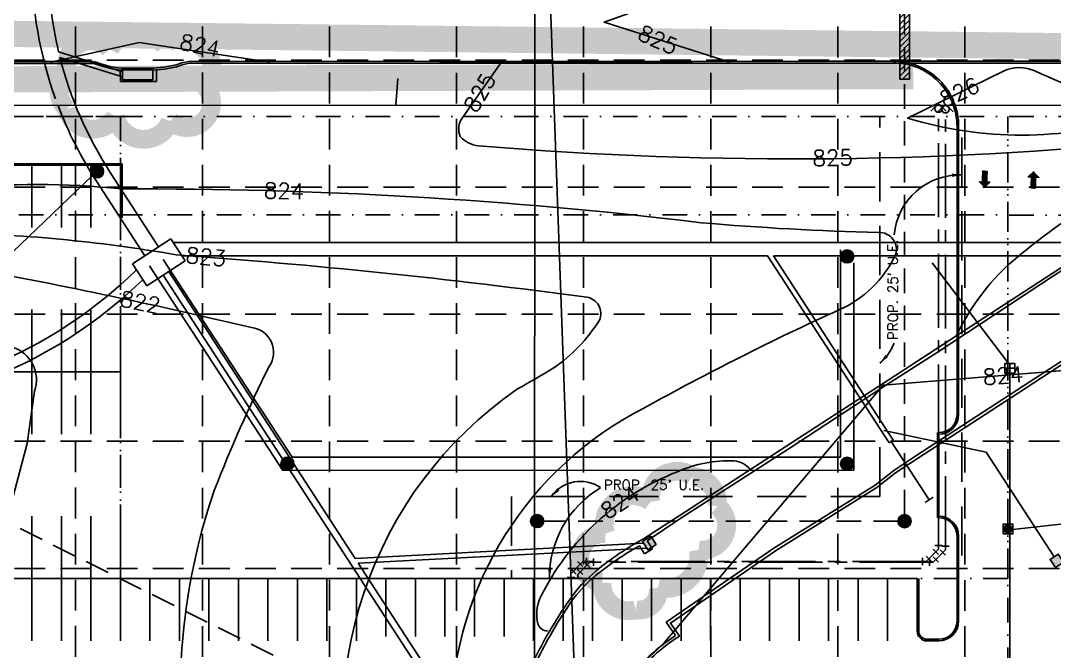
# Model space of a CAD drawing. Header units: inches. Extents: x -105549 to 5741, y -35602 to 5776.
# Drawn here: x 4793 to 5108.3, y 4741.6 to 4933.9 of the extents above; entities that cross this region are included whole.
import ezdxf

# ---------------------------------------------------------------- set-up
doc = ezdxf.new("R2010")
doc.units = ezdxf.units.IN
doc.header["$LTSCALE"] = 30
doc.header["$MEASUREMENT"] = 0
for name, pattern in [('CENTER2', [1.125, 0.75, -0.125, 0.125, -0.125]), ('DASHDOT2', [0.5, 0.25, -0.125, 0, -0.125]), ('DASHED', [0.75, 0.5, -0.25]), ('DASHED2', [0.375, 0.25, -0.125]), ('HIDDEN', [0.375, 0.25, -0.125])]:
    doc.linetypes.add(name, pattern=pattern)
for name, color, linetype in [('A-SITE-CURB', 2, 'Continuous'), ('A-SITE-CURB-INNER', 7, 'Continuous'), ('A-SITE-PKSTRIPE', 7, 'Continuous'), ('A-SITE-PROPERTY', 6, 'DASHDOT2'), ('C-BLDG-OTLN', 8, 'Continuous'), ('CONC', 2, 'Continuous'), ('GRID', 254, 'HIDDEN'), ('HATCH', 8, 'Continuous'), ('INLET PROTECTION', 5, 'Continuous'), ('LEGEND', 7, 'Continuous'), ('LIMITS OF DISTURBANCE', 1, 'DASHED'), ('PR-BORE', 8, 'Continuous'), ('PR-SAN', 3, 'DASHED2'), ('PR-SAN-MH', 3, 'DASHED2'), ('PR-STM', 4, 'Continuous'), ('PR-STORM', 3, 'Continuous'), ('PR-STORM-MH', 3, 'Continuous'), ('PR-UTIL-ESMT', 6, 'DASHED'), ('PR-WATER', 3, 'CENTER2'), ('SEWERLINE', 253, 'DASHED2'), ('SILT FENCE', 200, 'Continuous'), ('WATERLINE', 92, 'CENTER2'), ('x37001pst$0$p-stm', 5, 'Continuous'), ('x37001pst$0$P-STM-INLET', 4, 'Continuous'), ('x37001pto$0$P-CONT-LAND', 1, 'Continuous'), ('x37001pto$0$P-CONT-MJR', 1, 'Continuous'), ('x37001pto$0$P-CONT-MNR', 1, 'Continuous'), ('x37001pto$0$P-CONT-TXT', 1, 'Continuous')]:
    doc.layers.add(name, color=color, linetype=linetype)
doc.styles.add('GNOTE', font='a.shx', dxfattribs={"height": 4.5, "bigfont": 'bigfont.shx'})
doc.styles.add('x37001pto$0$L80', font='simplex', dxfattribs={"height": 4.8})

# ---------------------------------------------------------------- blocks, each defined once
blk = doc.blocks.new('TS&V')
at = {"layer": 'PR-WATER'}
for p, q in [((0.098, 0.078), (0.161, 0.016)), ((0.161, -0.016), (0.161, 0.016)), ((0.098, -0.078), (0.161, -0.016))]:
    blk.add_line(p, q, dxfattribs=at)
at = {"layer": 'PR-WATER', "linetype": 'Continuous'}
blk.add_circle((0.123, 0), 0.0375, dxfattribs=at)
blk = doc.blocks.new('ARR')
at = {"color": 2}
blk.add_solid([(0.1, -0.017), (0.1, 0.017), (0, 0)], dxfattribs=at)

msp = doc.modelspace()

# ---------------------------------------------------------------- hatches: boundary and pattern name
at = {"layer": 'C-BLDG-OTLN'}
h = msp.add_hatch(dxfattribs=at)
h.set_pattern_fill('LINE', scale=0.333333, angle=43.6742, style=0)
h.set_pattern_definition([(43.674199, (4870.022115, 4645.626965), (-0.0287731993, 0.030136591), [])])
h.paths.add_polyline_path([(5087.86, 4888.02), (5086.36, 4888.06), (5086.28, 4884.77), (5085.28, 4884.79), (5086.99, 4883), (5088.78, 4884.71), (5087.78, 4884.74)])
h = msp.add_hatch(dxfattribs=at)
h.set_pattern_fill('LINE', scale=0.333333, angle=223.6742, style=0)
h.set_pattern_definition([(223.674199, (5318.951267, 5125.249574), (0.0287731993, -0.030136591), [])])
h.paths.add_polyline_path([(5101.12, 4882.85), (5102.62, 4882.82), (5102.69, 4886.11), (5103.69, 4886.08), (5101.98, 4887.87), (5100.19, 4886.16), (5101.19, 4886.14)])
at = {"layer": 'HATCH'}
h = msp.add_hatch(dxfattribs=at)
h.set_pattern_fill('ANSI31', scale=10, style=0)
h.set_pattern_definition([(45, (0, -264.3737), (-0.88388348, 0.88388348), [])])
h.paths.add_polyline_path([(5061.11, 4952.92), (5064.1, 4952.92), (5064.1, 4916.07), (5061.11, 4916.07)])
at = {"layer": 'PR-SAN-MH'}
h = msp.add_hatch(dxfattribs=at)
h.set_pattern_fill('ANSI31', color=8, scale=2.5, style=0)
h.set_pattern_definition([(45, (286.13528, -326.34136), (-0.220970869, 0.220970869), [])])
edge = h.paths.add_edge_path()
edge.add_arc((4950.54, 4781.3), 2, 0, 360)
h = msp.add_hatch(dxfattribs=at)
h.set_pattern_fill('ANSI31', color=8, scale=2.5, style=0)
h.set_pattern_definition([(45, (398.192, -326.34616), (-0.220970869, 0.220970869), [])])
edge = h.paths.add_edge_path()
edge.add_arc((5062.6, 4781.29), 2, 0, 360)
at = {"layer": 'PR-STORM', "ltscale": 0.1}
h = msp.add_hatch(dxfattribs=at)
h.set_pattern_fill('ANSI31', color=1, scale=0.1, style=0)
h.set_pattern_definition([(45, (0, -264.373747), (-0.008838834765, 0.008838834765), [])])
edge = h.paths.add_edge_path()
edge.add_arc((5094.13, 4778.89), 1.2, 0, 360)
at = {"layer": 'PR-STORM-MH'}
h = msp.add_hatch(dxfattribs=at)
h.set_pattern_fill('ANSI31', color=8, scale=2.5, style=0)
h.set_pattern_definition([(45, (151.92128, -219.6976), (-0.220970869, 0.220970869), [])])
edge = h.paths.add_edge_path()
edge.add_arc((4816.33, 4887.94), 2, 0, 360)
h = msp.add_hatch(dxfattribs=at)
h.set_pattern_fill('ANSI31', color=8, scale=2.5, style=0)
h.set_pattern_definition([(45, (380.69584, -245.6157), (-0.220970869, 0.220970869), [])])
edge = h.paths.add_edge_path()
edge.add_arc((5045.1, 4862.02), 2, 0, 360)
h = msp.add_hatch(dxfattribs=at)
h.set_pattern_fill('ANSI31', color=8, scale=2.5, style=0)
h.set_pattern_definition([(45, (209.97556, -308.8381), (-0.220970869, 0.220970869), [])])
edge = h.paths.add_edge_path()
edge.add_arc((4874.38, 4798.8), 2, 0, 360)
h = msp.add_hatch(dxfattribs=at)
h.set_pattern_fill('ANSI31', color=8, scale=2.5, style=0)
h.set_pattern_definition([(45, (380.69282, -308.8454), (-0.220970869, 0.220970869), [])])
edge = h.paths.add_edge_path()
edge.add_arc((5045.1, 4798.79), 2, 0, 360)
at = {"layer": 'x37001pst$0$P-STM-INLET'}
for points in [[(4824.05, 4919.21), (4833.38, 4919.21), (4833.38, 4915.88), (4824.05, 4915.88)], [(4983.48, 4773.81), (4984.3, 4772.55), (4986.81, 4774.19), (4985.18, 4776.7), (4982.66, 4775.07)], [(5107.78, 4768.36), (5108.6, 4767.1), (5111.11, 4768.74), (5109.48, 4771.25), (5106.96, 4769.62)]]:
    msp.add_hatch(color=5, dxfattribs=at).paths.add_polyline_path(points)

# ---------------------------------------------------------------- linework, layer by layer
at = {"layer": 'A-SITE-CURB', "color": 7}
for p, q in [((5079.1, 4813.77), (5079.1, 4901.58)), ((4823.45, 4889.78), (4760.45, 4889.79)), ((4823.45, 4873.78), (4823.45, 4889.78)), ((5073.1, 4782.77), (5073.1, 4807.77)), ((5079.1, 4763.79), (5079.1, 4776.77)), ((5066.44, 4763.79), (5066.44, 4747.77)), ((5079.1, 4750.77), (5079.1, 4763.79)), ((5069.44, 4744.77), (5073.1, 4744.77))]:
    msp.add_line(p, q, dxfattribs=at)
for centre, radius, start, end in [((5059.1, 4901.58), 20, 359.99, 89.9973), ((5073.1, 4813.77), 6, 269.9973, 359.9973), ((5073.1, 4776.77), 6, 359.9973, 89.9973), ((5073.1, 4750.77), 6, 269.9973, 359.9973), ((5069.44, 4747.77), 3, 179.9973, 269.9973)]:
    msp.add_arc(centre, radius, start, end, dxfattribs=at)
at = {"layer": 'A-SITE-CURB-INNER', "color": 7, "linetype": 'ByBlock'}
for p, q in [((5078.6, 4813.77), (5078.6, 4901.58)), ((4823.95, 4890.28), (4759.95, 4890.29)), ((4823.95, 4873.78), (4823.95, 4890.28)), ((5078.6, 4763.79), (5078.6, 4776.77)), ((5066.94, 4763.79), (5066.94, 4747.77)), ((5078.6, 4750.77), (5078.6, 4763.79)), ((5069.44, 4745.27), (5073.1, 4745.27))]:
    msp.add_line(p, q, dxfattribs=at)
at = {"layer": 'A-SITE-CURB-INNER', "color": 7}
msp.add_line((5072.6, 4782.27), (5072.6, 4808.27), dxfattribs=at)
at = {"layer": 'A-SITE-CURB-INNER', "color": 7, "linetype": 'ByBlock'}
for centre, radius, start, end in [((5059.1, 4901.58), 19.5, 359.99, 89.9973), ((5073.1, 4813.77), 5.5, 269.9973, 359.9973), ((5073.1, 4776.77), 5.5, 359.9973, 89.9973), ((5073.1, 4750.77), 5.5, 269.9973, 359.9973), ((5069.44, 4747.77), 2.5, 179.9973, 269.9973)]:
    msp.add_arc(centre, radius, start, end, dxfattribs=at)
at = {"layer": 'A-SITE-PKSTRIPE', "color": 7, "linetype": 'DASHDOT2'}
msp.add_line((5094.09, 4584.28), (5094.1, 4904.63), dxfattribs=at)
at = {"layer": 'A-SITE-PKSTRIPE', "color": 7}
for p, q in [((4796.45, 4889.79), (4796.45, 4870.79)), ((4805.45, 4889.79), (4805.45, 4870.79)), ((4814.45, 4889.79), (4814.45, 4870.79)), ((4796.45, 4845.79), (4796.45, 4807.79)), ((4805.45, 4845.79), (4805.45, 4807.79)), ((4814.45, 4845.79), (4814.45, 4807.79)), ((4823.45, 4845.78), (4823.45, 4807.78)), ((4787.45, 4826.79), (4823.45, 4826.78)), ((4796.45, 4782.79), (4796.44, 4744.79)), ((4805.45, 4782.79), (4805.44, 4744.79)), ((4814.45, 4782.79), (4814.44, 4744.79)), ((4823.45, 4782.78), (4823.44, 4744.78)), ((4742.44, 4763.79), (5066.44, 4763.77)), ((4832.44, 4763.8), (4832.44, 4744.78)), ((4841.44, 4763.8), (4841.44, 4744.78)), ((4850.44, 4763.8), (4850.44, 4744.78)), ((4859.44, 4763.8), (4859.44, 4744.78)), ((4868.44, 4763.8), (4868.44, 4744.78)), ((4877.44, 4763.8), (4877.44, 4744.78)), ((4886.44, 4744.78), (4886.44, 4763.8)), ((4895.44, 4763.8), (4895.44, 4744.78)), ((4904.44, 4763.8), (4904.44, 4746.09)), ((4913.44, 4763.8), (4913.44, 4746.09)), ((4922.44, 4763.8), (4922.44, 4746.09)), ((4931.44, 4763.8), (4931.44, 4746.09)), ((4940.44, 4746.09), (4940.44, 4763.8)), ((4949.44, 4763.8), (4949.44, 4744.78)), ((4958.44, 4763.8), (4958.44, 4744.78)), ((4967.44, 4763.8), (4967.44, 4744.78)), ((4976.44, 4763.8), (4976.44, 4744.78)), ((4985.44, 4763.8), (4985.44, 4744.78)), ((4994.44, 4763.8), (4994.44, 4744.78)), ((5003.44, 4763.8), (5003.44, 4744.78)), ((5012.44, 4763.8), (5012.44, 4744.78)), ((5021.44, 4763.8), (5021.44, 4744.78)), ((5030.44, 4763.79), (5030.44, 4744.78)), ((5039.44, 4763.79), (5039.44, 4744.77)), ((5048.44, 4763.79), (5048.44, 4744.77)), ((5057.44, 4763.79), (5057.44, 4744.77)), ((5012.44, 4761.8), (5012.44, 4744.78)), ((5021.44, 4761.8), (5021.44, 4744.78)), ((5030.44, 4761.79), (5030.44, 4744.78)), ((5039.44, 4761.79), (5039.44, 4744.77)), ((5048.44, 4761.79), (5048.44, 4744.77)), ((5057.44, 4761.79), (5057.44, 4744.77))]:
    msp.add_line(p, q, dxfattribs=at)
at = {"layer": 'A-SITE-PROPERTY', "color": 7}
for p, q in [((4762.29, 4904.66), (5662, 4904.6)), ((4823.45, 4904.66), (4823.45, 4763.8)), ((5094.09, 4763.79), (5094.1, 4904.64)), ((4762.29, 4874.66), (5662, 4874.6)), ((5094.09, 4763.79), (4823.45, 4763.8))]:
    msp.add_line(p, q, dxfattribs=at)
msp.add_lwpolyline([(4369.07, 4929.04), (4369.06, 4653.7), (4347.13, 4610.54), (4347.12, 4457.22), (5104.56, 4457.83, -0.032907), (5094.09, 4584.3), (5094.1, 4763.79), (4823.44, 4763.8), (4823.45, 4904.66), (4762.29, 4904.66, 0.247697), (4741.62, 4893.84, -0.706472), (4610.54, 4929.02)], format="xyb", close=True, dxfattribs=at)
at = {"layer": 'CONC', "color": 5}
for p, q in [((4823.45, 4915.31), (4823.4, 4918.8)), ((4834.43, 4918.92), (4834.43, 4915.33)), ((4834.43, 4915.33), (4823.45, 4915.31))]:
    msp.add_line(p, q, dxfattribs=at)
at = {"layer": 'CONC', "color": 253}
for p, q in [((5108.03, 4856.06), (5139.22, 4876.47)), ((5072.5, 4832.75), (5108.03, 4856.06)), ((5055.98, 4822.11), (5072.5, 4832.75)), ((5027.12, 4803.22), (5055.98, 4822.11)), ((4994.36, 4782.14), (5027.12, 4803.22)), ((4984.15, 4775.29), (4994.36, 4782.14)), ((4981.74, 4773.72), (4983.25, 4771.32)), ((4983.25, 4771.32), (4985.7, 4772.88)), ((4985.7, 4772.88), (4984.15, 4775.29))]:
    msp.add_line(p, q, dxfattribs=at)
for points in [[(4815.27, 4921.45), (4813.69, 4921.47), (4778.39, 4921.4)], [(4815.44, 4921.42), (4817.5, 4920.76), (4820.59, 4919.86), (4823.44, 4919.4), (4834.4, 4919.51), (4836.84, 4919.72), (4840.43, 4920.43), (4842.17, 4921.05), (4844.3, 4921.48)], [(4880.95, 4921.44), (4844.42, 4921.49)], [(5220.45, 4921.58), (5183.29, 4921.55), (5144.33, 4921.52), (5119.49, 4921.52), (5081.43, 4921.55), (5039.84, 4921.53), (4997.92, 4921.49), (4960.95, 4921.49), (4920.75, 4921.49), (4880.95, 4921.44)], [(5220.46, 4920.98), (5183.3, 4920.95), (5144.33, 4920.92), (5119.49, 4920.92), (5081.43, 4920.95), (5039.84, 4920.93), (4997.92, 4920.89), (4960.95, 4920.89), (4920.75, 4920.89), (4880.95, 4920.84)], [(4960.95, 4921.49), (4960.95, 4921.49)], [(4960.95, 4921.49), (4960.95, 4921.49)], [(4960.95, 4921.49), (4960.95, 4921.49)], [(4960.95, 4921.49), (4960.95, 4921.49)], [(4960.95, 4921.49), (4960.95, 4921.49)], [(4960.95, 4921.49), (4960.95, 4921.49)], [(4960.95, 4921.49), (4960.95, 4921.49)], [(4960.95, 4921.49), (4960.95, 4921.49)], [(4815.26, 4920.85), (4813.68, 4920.87), (4778.39, 4920.8)], [(4815.26, 4920.85), (4817.32, 4920.18), (4820.46, 4919.27), (4823.4, 4918.79), (4834.43, 4918.91), (4836.92, 4919.12), (4840.59, 4919.85), (4842.33, 4920.47), (4844.42, 4920.89)], [(4880.95, 4920.84), (4844.42, 4920.89)], [(5145.06, 4881.14), (5139.83, 4877.83), (5107.65, 4856.84), (5072.11, 4833.72), (5055.56, 4822.98)], [(5159.21, 4861.73), (5128.19, 4841.57), (5096.85, 4821.2), (5066.05, 4801.18), (5059.31, 4796.77), (5053.67, 4792.28), (5022.77, 4773.02), (4989.92, 4750.43), (4992.78, 4746.38)], [(5159.7, 4860.97), (5128.68, 4840.82), (5097.34, 4820.45), (5066.54, 4800.42), (5059.84, 4796.04), (5054.19, 4791.54), (5023.26, 4772.27), (4991.18, 4750.2), (4993.99, 4746.24)], [(4983.03, 4775.88), (4993.86, 4782.93), (5026.73, 4804.25), (5055.56, 4822.98)]]:
    msp.add_lwpolyline(points, dxfattribs=at)
for points in [[(4983.03, 4775.88, 0.048748), (4968.57, 4766.15, 0.069524), (4960.29, 4757.12, 0.037441), (4949.23, 4738.18, 0.061848), (4944.91, 4725.59, 0.056996), (4943.58, 4711.25, 0.039904), (4945.65, 4690.83, 0.059299), (4948.45, 4681.76, 0.039856), (4955.17, 4669.37)], [(4956.11, 4669.75, -0.040996), (4949.3, 4682.11, -0.061307), (4946.51, 4691.15, -0.039941), (4944.56, 4711.14, -0.056044), (4945.91, 4725.41, -0.060443), (4950.32, 4738.39, -0.039356), (4960.87, 4756.54, -0.069283), (4968.38, 4764.7, -0.047563), (4981.74, 4773.72)], [(4977.58, 4679.04, -0.0603), (4971.92, 4691.65, -0.080764), (4970.47, 4701.9, -0.043085), (4971.79, 4714.1, -0.040609), (4975.32, 4726.62, -0.094735), (4981.44, 4736.73, -0.066185), (4992.78, 4746.38)], [(4993.99, 4746.24, 0.070055), (4982.08, 4736.17, 0.094437), (4976.1, 4726.22, 0.040367), (4972.64, 4713.81, 0.04318), (4971.38, 4701.83, 0.080008), (4972.79, 4691.9, 0.059513), (4978.27, 4679.62)]]:
    msp.add_lwpolyline(points, format="xyb", dxfattribs=at)
at = {"layer": 'GRID', "color": 253, "linetype": 'HIDDEN', "ltscale": 1.25}
for p, q in [((4809.76, 3488.37), (4809.76, 5735.41)), ((4848.5, 3488.36), (4848.5, 5735.41)), ((4887.24, 3488.36), (4887.24, 5735.41)), ((4925.98, 3488.35), (4925.98, 5735.41)), ((4964.73, 3488.35), (4964.73, 5735.41)), ((5003.47, 3488.34), (5003.47, 5735.41)), ((5042.21, 3488.33), (5042.21, 5735.41)), ((5080.95, 3488.33), (5080.95, 5735.41)), ((4228.65, 4921.86), (5700.8, 4921.86)), ((4228.65, 4883.11), (5700.8, 4883.11)), ((4228.65, 4844.37), (5700.8, 4844.37)), ((4228.65, 4805.63), (5700.8, 4805.63)), ((4228.65, 4766.89), (5700.8, 4766.89))]:
    msp.add_line(p, q, dxfattribs=at)
at = {"layer": 'INLET PROTECTION', "color": 5, "ltscale": 100, "const_width": 5.74}
msp.add_lwpolyline([(4999.74, 4772.52, 0.520567), (4999.74, 4772.52, 0.765195), (5005.52, 4785.86, 0.417879), (4998.04, 4794.94, 0.6649), (4985.2, 4787.17, 0.744833), (4971.44, 4777.53, 0.975642), (4970.34, 4762.58, 0.520567), (4980.64, 4754.27, 0.520567), (4987.4, 4761.04, 0.540264), (4999.74, 4772.52)], format="xyb", close=True, dxfattribs=at)
at = {"layer": 'LEGEND', "color": 170, "ltscale": 100, "const_width": 5.74}
msp.add_lwpolyline([(4820.17, 4925.25, 0.520567), (4820.17, 4925.25, 0.765195), (4807.18, 4918.72, 0.417879), (4807.1, 4906.95, 0.6649), (4821.94, 4904.68, 0.744833), (4838.68, 4903.28, 0.975642), (4849.11, 4914.05, 0.520567), (4846.51, 4927.03, 0.520567), (4836.99, 4926.16, 0.540264), (4820.17, 4925.25)], format="xyb", close=True, dxfattribs=at)
at = {"layer": 'LIMITS OF DISTURBANCE', "ltscale": 3, "const_width": 8}
msp.add_lwpolyline([(5419.74, 4922.51), (4740.32, 4930.45), (4725.31, 4900.82), (4702.75, 4883.93), (4664.58, 4884.51), (4643.04, 4902.19), (4632.16, 4934.4), (4363.97, 4934.4), (4361.93, 4655.56), (4338.7, 4609.83), (4340.14, 4459.31), (4301.93, 4408.95), (4345.12, 4380.72), (4365.62, 4414.48, -0.23), (4392.2, 4431.64), (4719.73, 4432.16), (4765.11, 4420.44), (5066, 4422.12), (5066.69, 4356.21), (5136.64, 4356.21)], format="xyb", dxfattribs=at)
at = {"layer": 'PR-BORE', "color": 7}
msp.add_lwpolyline([(5061.11, 4952.92), (5064.1, 4952.92), (5064.1, 4916.07), (5061.11, 4916.07)], close=True, dxfattribs=at)
at = {"layer": 'PR-SAN', "color": 32}
for p, q in [((5062.6, 4783.29), (5062.61, 4971.39)), ((4950.53, 4700.17), (4666.19, 4842.37)), ((5060.6, 4781.29), (4952.54, 4781.3))]:
    msp.add_line(p, q, dxfattribs=at)
at = {"layer": 'PR-SAN-MH', "linetype": 'Continuous'}
for centre in [(4950.54, 4781.3), (5062.6, 4781.29)]:
    msp.add_circle(centre, 2, dxfattribs=at)
at = {"layer": 'PR-STM'}
for p, q in [((5094.43, 4829.25), (5071.04, 4860.1)), ((5094.74, 4779.97), (5094.74, 4826.85)), ((5186.4, 4788.96), (5095.63, 4778.77)), ((5094.74, 4638.16), (5094.74, 4777.57))]:
    msp.add_line(p, q, dxfattribs=at)
at = {"layer": 'PR-STM', "color": 4}
for p, q in [((5093.22, 4827.89), (5096.22, 4827.89)), ((5094.72, 4829.39), (5094.72, 4826.39))]:
    msp.add_line(p, q, dxfattribs=at)
msp.add_lwpolyline([(5093.22, 4826.39), (5093.22, 4829.39), (5096.22, 4829.39), (5096.22, 4826.39)], close=True, dxfattribs=at)
at = {"layer": 'PR-STORM', "color": 140}
for p, q in [((4814.88, 4886.56), (4785.21, 4858.29)), ((4836.48, 4861.09), (4875.8, 4800.75)), ((5043.1, 4800.79), (5043.1, 4864.02)), ((4832.37, 4859.14), (4873.03, 4796.75)), ((5047.1, 4796.79), (5047.1, 4860.02)), ((5043.1, 4800.79), (4875.8, 4800.75)), ((5047.1, 4796.79), (4873.03, 4796.75))]:
    msp.add_line(p, q, dxfattribs=at)
at = {"layer": 'PR-STORM'}
msp.add_line((5094.13, 4780.39), (5094.13, 4777.39), dxfattribs=at)
at = {"layer": 'PR-STORM', "color": 1}
msp.add_line((5092.63, 4778.89), (5095.63, 4778.89), dxfattribs=at)
msp.add_lwpolyline([(5092.63, 4777.39), (5092.63, 4780.39), (5095.63, 4780.39), (5095.63, 4777.39)], close=True, dxfattribs=at)
msp.add_circle((5094.13, 4778.89), 1.2, dxfattribs=at)
at = {"layer": 'PR-STORM-MH', "linetype": 'Continuous'}
for centre in [(4816.33, 4887.94), (5045.1, 4862.02), (4874.38, 4798.8), (5045.1, 4798.79)]:
    msp.add_circle(centre, 2, dxfattribs=at)
at = {"layer": 'PR-UTIL-ESMT'}
for p, q in [((5055.1, 4788.79), (5055.1, 4904.64)), ((5080.1, 4770.79), (5080.1, 4904.64)), ((4942.73, 4788.8), (4942.73, 4763.78))]:
    msp.add_line(p, q, dxfattribs=at)
msp.add_lwpolyline([(5055.1, 4788.79), (4942.73, 4788.8)], dxfattribs=at)
at = {"layer": 'PR-UTIL-ESMT', "linetype": 'Continuous'}
for centre, radius, start, end in [((5079.5, 4866.76), 20.13, 88.296, 174.7588), ((5045.63, 4840.72), 14.7, 310.0728, 339.511), ((4963.75, 4782.5), 10.9, 55.6211, 144.6858), ((4986.34, 4763.97), 32.05, 120.8466, 180.3125)]:
    msp.add_arc(centre, radius, start, end, dxfattribs=at)
at = {"layer": 'PR-WATER', "color": 2}
for p, q in [((5072.94, 4772.75), (5072.95, 4905.96)), ((5074.07, 4773.87), (5071.82, 4773.87)), ((4965.57, 4767.88), (4965.57, 4770.13)), ((5068.07, 4770.13), (5068.07, 4767.88)), ((5072.94, 4772.75), (5069.19, 4769)), ((5069.19, 4770.59), (5070.79, 4769)), ((5071.35, 4772.75), (5072.94, 4771.16)), ((4962.34, 4765.2), (4960.75, 4766.79)), ((4960.83, 4765.25), (4964.45, 4769)), ((4964.46, 4767.4), (4962.87, 4768.99)), ((5069.19, 4769), (4964.45, 4769)), ((4959.75, 4764.13), (4962, 4764.13)), ((4960.83, 4765.25), (4960.87, 4764.13))]:
    msp.add_line(p, q, dxfattribs=at)
at = {"layer": 'PR-WATER'}
for p, q in [((5075.1, 4772.54), (5075.1, 4905.76)), ((5076.22, 4773.67), (5073.97, 4773.67)), ((4967.72, 4767.67), (4967.72, 4769.92)), ((5070.22, 4769.92), (5070.22, 4767.67)), ((5075.1, 4772.54), (5071.35, 4768.79)), ((5071.35, 4770.38), (5072.94, 4768.79)), ((5073.51, 4772.54), (5075.1, 4770.95)), ((4964.49, 4764.99), (4962.9, 4766.58)), ((4962.98, 4765.05), (4966.6, 4768.8)), ((4966.61, 4767.19), (4965.02, 4768.78)), ((5071.35, 4768.79), (4966.6, 4768.8)), ((4961.9, 4763.92), (4964.15, 4763.92)), ((4962.98, 4765.05), (4963.02, 4763.92))]:
    msp.add_line(p, q, dxfattribs=at)
at = {"layer": 'SEWERLINE', "color": 30, "linetype": 'Continuous'}
msp.add_line((4949.86, 4975.08), (4949.72, 4703.78), dxfattribs=at)
at = {"layer": 'SILT FENCE', "ltscale": 3, "const_width": 8}
msp.add_lwpolyline([(5065.23, 4916.99), (4748.6, 4915.86), (4745.25, 4908.21, -0.409386), (4654.27, 4871.76, -4.982638)], format="xyb", dxfattribs=at)
at = {"layer": 'WATERLINE', "color": 3, "linetype": 'Continuous'}
for p, q in [((4963.49, 4691.23), (4953.19, 4977.81)), ((4907.42, 4908.17), (4908.09, 4916.25)), ((4761.11, 4908.14), (5654.24, 4907.97))]:
    msp.add_line(p, q, dxfattribs=at)
at = {"layer": 'x37001pst$0$p-stm', "color": 5}
for p, q in [((4824.05, 4918.33), (4804.6, 4924.39)), ((4824.05, 4916.76), (4805.02, 4922.69)), ((4820.36, 4887.64), (4835.11, 4864.92)), ((4816.16, 4884.91), (4830.92, 4862.2)), ((4838.88, 4867.37), (4827.14, 4859.75)), ((4843.24, 4860.66), (4838.88, 4867.37)), ((4839.64, 4866.21), (5133.95, 4866.21)), ((4842.24, 4862.21), (5020.84, 4862.21)), ((5057.86, 4805.21), (5020.84, 4862.21)), ((5022.63, 4862.21), (5196.7, 4862.21)), ((5059.12, 4806.02), (5022.63, 4862.21)), ((4827.14, 4859.75), (4831.5, 4853.04)), ((4831.5, 4853.04), (4843.24, 4860.66)), ((4825.68, 4855.39), (4828.35, 4857.88)), ((4828.07, 4852.84), (4830.29, 4854.9)), ((4836.53, 4856.31), (4961.27, 4664.24)), ((4838.21, 4857.4), (4895.02, 4769.92)), ((5087.5, 4802.34), (5056.31, 4808.97)), ((5057.86, 4805.21), (5059.12, 4806.02)), ((5070.1, 4787.74), (5058.49, 4805.61)), ((5108.22, 4770.44), (5087.5, 4802.34)), ((5071.36, 4788.56), (5068.84, 4786.93)), ((4895.02, 4769.92), (4983.01, 4774.54)), ((4895.96, 4768.47), (4983.95, 4773.09)), ((4895.96, 4768.47), (4965.29, 4661.73))]:
    msp.add_line(p, q, dxfattribs=at)
for centre, radius, start, end in [((4918.9, 4951.63), 122.5, 179.9999, 199.8204), ((4918.9, 4951.63), 117.5, 179.9999, 193.4049), ((4918.9, 4951.63), 117.5, 194.2595, 213.0026), ((4918.9, 4951.63), 122.5, 200.9006, 213.0026), ((4731.39, 4956.5), 138.25, 294.2754, 313.0026), ((4731.39, 4956.5), 141.75, 294.2754, 313.0026)]:
    msp.add_arc(centre, radius, start, end, dxfattribs=at)
at = {"layer": 'x37001pst$0$P-STM-INLET', "color": 5, "flags": 128}
for points in [[(4824.05, 4919.21), (4833.38, 4919.21), (4833.38, 4915.88), (4824.05, 4915.88)], [(4983.48, 4773.81), (4984.3, 4772.55), (4986.81, 4774.19), (4985.18, 4776.7), (4982.66, 4775.07)], [(5107.78, 4768.36), (5108.6, 4767.1), (5111.11, 4768.74), (5109.48, 4771.25), (5106.96, 4769.62)]]:
    msp.add_lwpolyline(points, close=True, dxfattribs=at)
at = {"layer": 'x37001pto$0$P-CONT-LAND', "color": 43, "flags": 128}
for points, elevation in [([(4756.67, 4454.84, 0.107787), (4850.22, 4460.96, 0.267866), (4855.58, 4467.82, 0.380496), (4848.3, 4476.71, 0.028479), (4796.77, 4480.15, -0.056245), (4736.97, 4488.33, -0.368916), (4699.04, 4538.32, -0.084414), (4719.64, 4680.69, -0.16128), (4761.22, 4734.73, 0.189508), (4786.12, 4771.94), (4794.99, 4805), (4797.29, 4820.96, 0.418249), (4790.55, 4834.33), (4735.01, 4854.59, 0.185347), (4717.39, 4854.29, -0.255619), (4629.14, 4859.24, -0.104018), (4599.81, 4889.11, -0.227981), (4593.74, 4966.94, -0.174664)], 821), ([(4986.81, 4438.61, 0.302694), (4981.34, 4468.8, 0.196988), (4943.05, 4481.17, -0.034734), (4755.95, 4497.99, -0.056263), (4729.45, 4504.22, -0.271683), (4713.08, 4534.86, -0.005587), (4714.34, 4620.17, -0.339432), (4743.72, 4655.91, -0.037928), (4837.06, 4673.44, 0.462929), (4846.24, 4686.66, -0.138134), (4852.09, 4790.66, -0.023232), (4868.79, 4828.41, 0.567043), (4863.44, 4840.29, 0.013198), (4777.81, 4858.34, -0.041522), (4764.25, 4861.9, 0.04627), (4736.44, 4866.67, 0.19872), (4729.51, 4864.9, -0.302639), (4630.76, 4861.76, -0.103735), (4602.37, 4890.67, -0.227534), (4596.51, 4965.77, -0.174468)], 822), ([(5018.95, 4446.98, -0.062216), (5025.91, 4462.25, 0.556609), (4997.63, 4506.18), (4778.9, 4506, -0.414214), (4768.89, 4515.99), (4768.84, 4580.28, -0.414214), (4778.83, 4590.29), (4895.96, 4590.38, 0.584251), (4922.43, 4636.96, -0.056642), (4897.61, 4681.35, -0.334036), (4944.57, 4821.58, 0.006255), (4955.47, 4827.91, 0.104542), (4969.52, 4842.58, 0.492753), (4965.72, 4849.56, 0.015484), (4840.43, 4862.51, 0.03921), (4769.26, 4869.2, 0.016173), (4736.8, 4870.13, 0.143381), (4727.77, 4867.34, -0.302488), (4632.39, 4864.29, -0.103434), (4604.94, 4892.23, -0.227055), (4599.27, 4964.61, -0.174259)], 823), ([(4970.87, 4644.86, -0.309169), (4952.26, 4647.84, -0.169834), (4924.25, 4722.25, -0.275016), (4983.12, 4815.75, -0.019307), (5042.58, 4845.72, 0.182079), (5059.82, 4862.47, 0.537915), (5054.66, 4869.28, -0.015315), (5000.53, 4872.3, 0.031234), (4823.82, 4882.58, 0.051301), (4772.7, 4882.7, 0.059461), (4735.27, 4874.14, 0.02205), (4726.03, 4869.78, -0.302327), (4634.01, 4866.81, -0.103113), (4607.5, 4893.8, -0.226542), (4602.04, 4963.44, -0.174036)], 824), ([(5205.82, 4920.71), (5222.87, 4905.09, -0.809174), (5222.13, 4902.43, -0.025331), (5188.04, 4901.25, 0.006153), (5149.59, 4898.16, 0.105389), (5149.59, 4898.16, -0.047533), (4932.62, 4895.75, -0.19876), (4927.12, 4898.6, -0.271824), (4927.72, 4904.21), (4939.29, 4920.71)], 825), ([(5092.78, 4918.51), (5063.54, 4904.21, 0.150518), (5133.43, 4904.32, 0.011272), (5102.31, 4918.56, 0.011272)], 826), ([(5092.78, 4918.51, -0.227314), (5102.31, 4918.56, -7.620004)], 826), ([(5166.23, 4891.36, 0.155049), (5138.61, 4888.29, 0.072169), (5093.37, 4858.65, 0.086255), (5078.39, 4837.84, -0.085743)], 824), ([(5015.53, 4797.01, 0.218567), (5010.62, 4799.65, 0.116306), (4993.36, 4796.35, 0.18808), (4951.38, 4757.67, 0.152707), (4950.72, 4749.99, 0.316349), (4953.73, 4747.79, 0.153352)], 824)]:
    msp.add_lwpolyline(points, format="xyb", dxfattribs=dict(at, elevation=elevation))
at = {"layer": 'x37001pto$0$P-CONT-MJR', "color": 43, "elevation": 825, "flags": 128}
msp.add_lwpolyline([(5009.32, 4947.21), (4970.96, 4933.44), (5009.32, 4921.21)], dxfattribs=at)
at = {"layer": 'x37001pto$0$P-CONT-MNR', "color": 43, "elevation": 824, "flags": 128}
for points in [[(4802.24, 4921.21), (4829.18, 4927.22), (4869, 4921.21)], [(4944.18, 4700.94), (4989.19, 4744.06), (5056.11, 4822.77), (5172.43, 4832.15), (5229.15, 4894.13), (5229.15, 4894.13), (5229.15, 4894.13)]]:
    msp.add_lwpolyline(points, dxfattribs=at)

# ---------------------------------------------------------------- block references
at = {"color": 2, "xscale": 30, "yscale": 30, "zscale": 30, "rotation": 90}
msp.add_blockref('TS&V', (5072.95, 4903.39), dxfattribs=at)
at = {"xscale": 30, "yscale": 30, "zscale": 30, "rotation": 90}
msp.add_blockref('TS&V', (5075.1, 4903.18), dxfattribs=at)
at = {"layer": 'PR-UTIL-ESMT', "yscale": 30, "zscale": 30}
for p, xscale, rotation in [((5080.1, 4886.89), 30, 182.5242309645159), ((5055.1, 4829.47), 30, 46.31708316200773), ((4954.85, 4788.8), 30, 44.81168692132634), ((4954.28, 4763.8), 30.00000000000001, 87.6378330167492)]:
    msp.add_blockref('ARR', p, dxfattribs=dict(at, xscale=xscale, rotation=rotation))

# ---------------------------------------------------------------- texts
at = {"layer": 'PR-UTIL-ESMT', "insert": (5057.54, 4836.53), "char_height": 3, "width": 58.8538, "attachment_point": 1, "rotation": 90, "style": 'GNOTE'}
msp.add_mtext("{\\Fromans.shx|c0;PROP. 25' U.E.}", dxfattribs=at)
at = {"layer": 'PR-UTIL-ESMT', "insert": (4970.89, 4793.84), "char_height": 3, "width": 58.8538, "attachment_point": 1, "style": 'GNOTE'}
msp.add_mtext("{\\Fromans.shx|c0;PROP. 25' U.E.}", dxfattribs=at)
at = {"layer": 'x37001pto$0$P-CONT-TXT', "color": 43, "style": 'x37001pto$0$L80'}
for s, rotation, p in [('825', 335.7916, (4980.79, 4928.4, 2)), ('824', 348.3523, (4841.18, 4925.25, 2)), ('825', 59.7938, (4932, 4905.44, -825)), ('826', 24.3727, (5074.72, 4907.38, 1)), ('825', 1.2431, (5034.56, 4889.58, -1642)), ('824', 358.5194, (4867.14, 4879.75, 1)), ('823', 354.7609, (4843.19, 4860.08, 1)), ('822', 348.7105, (4822.98, 4846.92, 1)), ('824', 4.6081, (5086.69, 4822.78, 828)), ('824', 32.7759, (4971.96, 4781.69, 1))]:
    msp.add_text(s, height=4.8, rotation=rotation, dxfattribs=at).set_placement(p)

doc.saveas('drawing.dxf')
